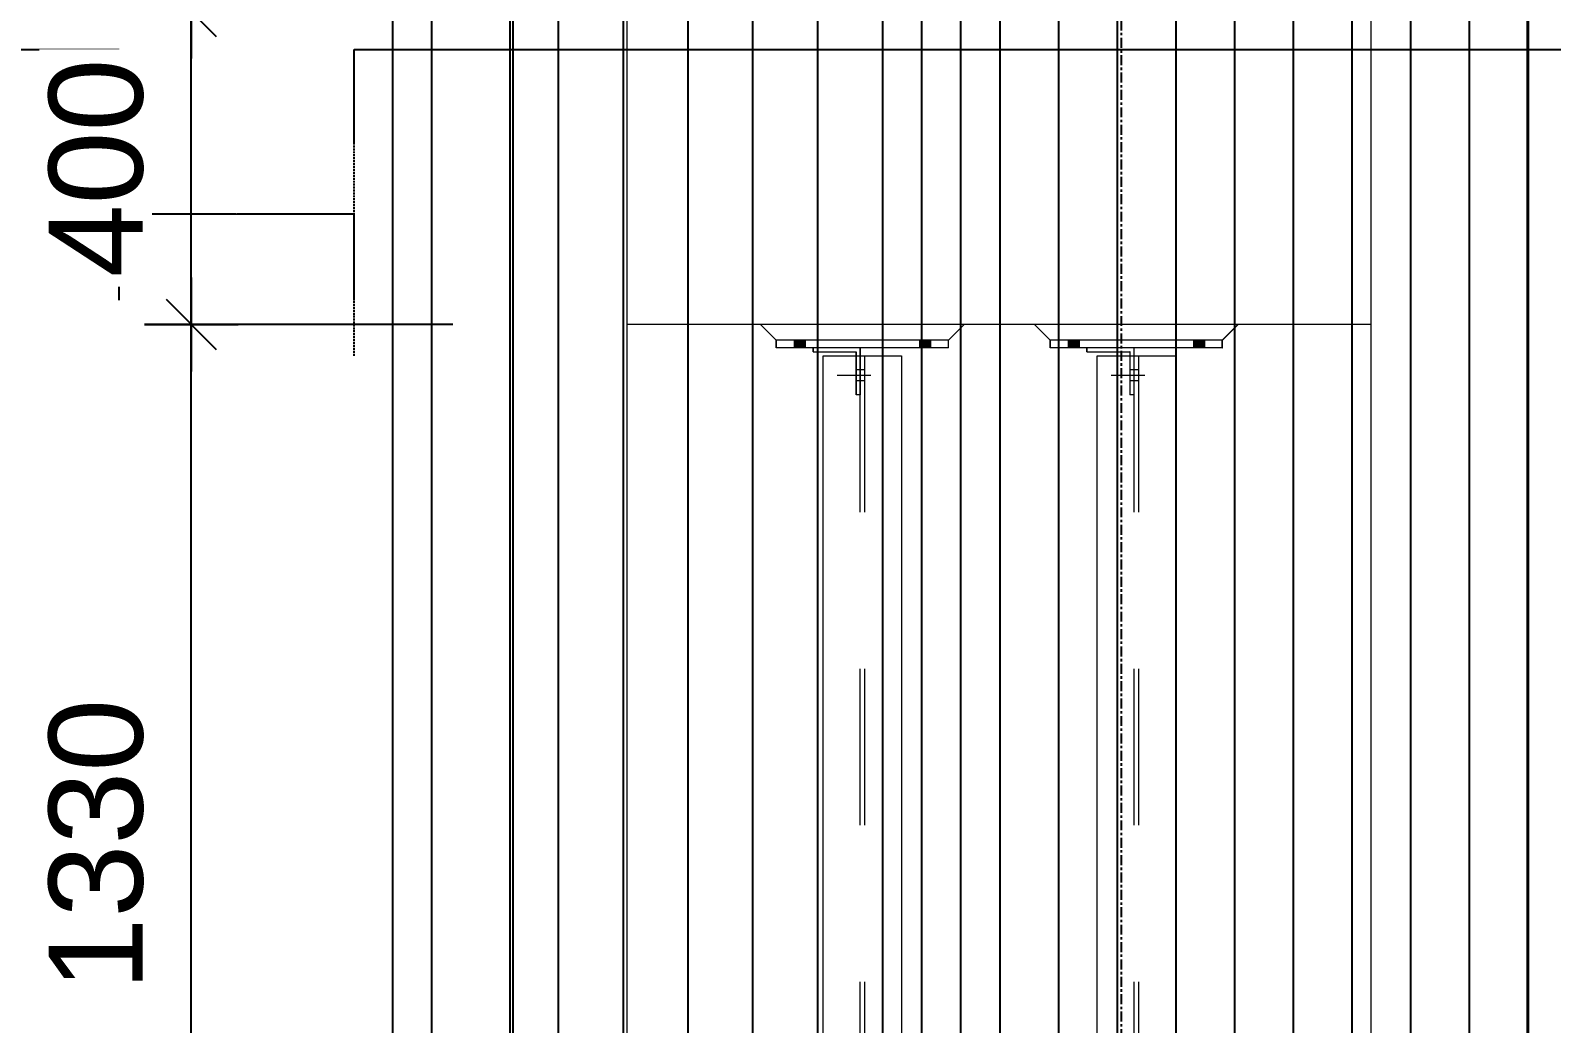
# Model space of a CAD drawing. Header units: millimetres. Extents: x 663313 to 1226001, y 1431724 to 1620898.
# Drawn here: x 1044069 to 1046013, y 1514852 to 1516121 of the extents above; entities that cross this region are included whole.
import ezdxf

# ---------------------------------------------------------------- set-up
doc = ezdxf.new("R2010")
doc.units = ezdxf.units.MM
for name, pattern in [('Grid Line', [22.225, 12.7, -3.175, 3.175, -3.175]), ('HIDDEN', [0.375, 0.25, -0.125]), ('XKITLINE00', [0]), ('XKITLINE02', [4, 2, -2])]:
    doc.linetypes.add(name, pattern=pattern)
doc.layers.add('000 - 0_HIDE_OBJ_FRAMING_DEF_SUB', color=7, linetype='Continuous', plot=False)
for name, color, linetype, lineweight in [('A-FLOR-E', 7, 'Continuous', 9), ('A-GENM', 7, 'Continuous', 9), ('Bolt', 7, 'Continuous', 0), ('Part', 7, 'Continuous', 0)]:
    doc.layers.add(name, color=color, linetype=linetype, lineweight=lineweight)
doc.styles.add('Arial', font='arial.ttf')
doc.dimstyles.new('Dim - 40 - End', dxfattribs={"dimscale": 0.04, "dimtxt": 3, "dimasz": 1, "dimexe": 0, "dimexo": 2.5, "dimgap": 1.5, "dimtad": 1, "dimdec": 0, "dimlfac": 1000, "dimzin": 1, "dimdsep": 46, "dimtxsty": 'Arial', "dimblk": 'END', "dimcen": 0.09, "dimclrd": 7, "dimclre": 7, "dimclrt": 7, "dimadec": 0, "dimazin": 0, "dimtfac": 1, "dimtdec": 0, "dimtix": 1, "dimtofl": 0, "dimtmove": 2, "dimatfit": 3, "dimfxl": 1, "dimtfill": 1, "dimtfillclr": 256, "dimtolj": 1, "dimtzin": 0, "dimarcsym": 0})

# ---------------------------------------------------------------- blocks, each defined once
blk = doc.blocks.new('END')
at = {"color": 7}
for p, q in [((0, 1.5), (0, -1.5)), ((-0.795, -0.795), (0.795, 0.795)), ((1.5, 0), (-1.5, 0))]:
    blk.add_line(p, q, dxfattribs=at)
blk = doc.blocks.new('*D5229')
at = {"layer": '000 - 0_HIDE_OBJ_FRAMING_DEF_SUB', "color": 7, "lineweight": -2, "transparency": 16777216}
for p, q in [((1043932.7, 1515996.7), (1043932.7, 1516096.4)), ((1043932.8, 1516096.4), (1044182.7, 1516096.4)), ((1044182.7, 1515996.7), (1044182.7, 1516096.4))]:
    blk.add_line(p, q, dxfattribs=at)
at = {"layer": 'Defpoints', "color": 7, "transparency": 16777216}
for p in [(1044182.7, 1516096.4), (1043932.7, 1515996.6), (1044182.7, 1515996.6)]:
    blk.add_point(p, dxfattribs=at)
at = {"layer": '000 - 0_HIDE_OBJ_FRAMING_DEF_SUB', "color": 7, "lineweight": -2, "transparency": 16777216, "xscale": 0.04, "yscale": 0.04, "zscale": 0.04, "rotation": 180}
blk.add_blockref('END', (1043932.7, 1516096.4), dxfattribs=at)
at = {"layer": '000 - 0_HIDE_OBJ_FRAMING_DEF_SUB', "color": 7, "lineweight": -2, "transparency": 16777216, "xscale": 0.04, "yscale": 0.04, "zscale": 0.04}
blk.add_blockref('END', (1044182.7, 1516096.4), dxfattribs=at)
at = {"layer": '000 - 0_HIDE_OBJ_FRAMING_DEF_SUB', "color": 7, "transparency": 16777216, "insert": (1044057.7, 1516096.5), "char_height": 0.12, "attachment_point": 5, "style": 'Arial', "bg_fill": 3, "box_fill_scale": 1.1, "bg_fill_color": 256, "bg_fill_true_color": 13158600, "bg_fill_transparency": 0}
blk.add_mtext('\\A1;250000', dxfattribs=at)
blk = doc.blocks.new('*D5230')
at = {"layer": '000 - 0_HIDE_OBJ_FRAMING_DEF_SUB', "color": 7, "lineweight": -2, "transparency": 16777216}
for p, q in [((1044182.7, 1515776), (1044182.7, 1515886.3)), ((1044182.8, 1515886.3), (1044482.7, 1515886.3)), ((1044482.8, 1515776), (1044482.8, 1515886.3))]:
    blk.add_line(p, q, dxfattribs=at)
at = {"layer": 'Defpoints', "color": 7, "transparency": 16777216}
for p in [(1044482.8, 1515886.3), (1044182.7, 1515775.9), (1044482.8, 1515775.9)]:
    blk.add_point(p, dxfattribs=at)
at = {"layer": '000 - 0_HIDE_OBJ_FRAMING_DEF_SUB', "color": 7, "lineweight": -2, "transparency": 16777216, "xscale": 0.04, "yscale": 0.04, "zscale": 0.04, "rotation": 180}
blk.add_blockref('END', (1044182.7, 1515886.3), dxfattribs=at)
at = {"layer": '000 - 0_HIDE_OBJ_FRAMING_DEF_SUB', "color": 7, "lineweight": -2, "transparency": 16777216, "xscale": 0.04, "yscale": 0.04, "zscale": 0.04}
blk.add_blockref('END', (1044482.8, 1515886.3), dxfattribs=at)
at = {"layer": '000 - 0_HIDE_OBJ_FRAMING_DEF_SUB', "color": 7, "transparency": 16777216, "insert": (1044332.8, 1515886.4), "char_height": 0.12, "attachment_point": 5, "style": 'Arial', "bg_fill": 3, "box_fill_scale": 1.1, "bg_fill_color": 256, "bg_fill_true_color": 13158600, "bg_fill_transparency": 0}
blk.add_mtext('\\A1;300002', dxfattribs=at)
blk = doc.blocks.new('*D5231')
at = {"layer": '000 - 0_HIDE_OBJ_FRAMING_DEF_SUB', "color": 7, "lineweight": -2, "transparency": 16777216}
for p, q in [((1044482.8, 1515977), (1044482.8, 1516096.4)), ((1044482.8, 1516096.4), (1046632.5, 1516096.4)), ((1046632.5, 1515977), (1046632.5, 1516096.4))]:
    blk.add_line(p, q, dxfattribs=at)
at = {"layer": 'Defpoints', "color": 7, "transparency": 16777216}
for p in [(1046632.5, 1516096.4), (1044482.8, 1515976.9), (1046632.5, 1515976.9)]:
    blk.add_point(p, dxfattribs=at)
at = {"layer": '000 - 0_HIDE_OBJ_FRAMING_DEF_SUB', "color": 7, "lineweight": -2, "transparency": 16777216, "xscale": 0.04, "yscale": 0.04, "zscale": 0.04, "rotation": 180}
blk.add_blockref('END', (1044482.8, 1516096.4), dxfattribs=at)
at = {"layer": '000 - 0_HIDE_OBJ_FRAMING_DEF_SUB', "color": 7, "lineweight": -2, "transparency": 16777216, "xscale": 0.04, "yscale": 0.04, "zscale": 0.04}
blk.add_blockref('END', (1046632.5, 1516096.4), dxfattribs=at)
at = {"layer": '000 - 0_HIDE_OBJ_FRAMING_DEF_SUB', "color": 7, "transparency": 16777216, "insert": (1045557.6, 1516096.5), "char_height": 0.12, "attachment_point": 5, "style": 'Arial', "bg_fill": 3, "box_fill_scale": 1.1, "bg_fill_color": 256, "bg_fill_true_color": 13158600, "bg_fill_transparency": 0}
blk.add_mtext('\\A1;2149738', dxfattribs=at)
blk = doc.blocks.new('GM_Louver Grill Vertical Z1 - Z Profile-V256-ENT 4 ELE-2 sheet')
at = {"layer": '000 - 0_HIDE_OBJ_FRAMING_DEF_SUB', "color": 7}
blk.add_line((-142238.2, 105670), (-142238.2, 110050), dxfattribs=at)
blk = doc.blocks.new('5')
at = {"layer": '000 - 0_HIDE_OBJ_FRAMING_DEF_SUB', "color": 7}
for p, q in [((1849149.8, 110050), (1849149.8, 105670)), ((1849726.1, 105670), (1849726.1, 110050)), ((1849826.1, 105670), (1849826.1, 110050))]:
    blk.add_line(p, q, dxfattribs=at)
for points in [[(1849776.1, 110050), (1849099.8, 110050), (1849099.8, 105670), (1849776.1, 105670)], [(1849776.1, 110050), (1851276.1, 110050), (1851276.1, 105670), (1849776.1, 105670)]]:
    blk.add_lwpolyline(points, close=True, dxfattribs=at)
at = {"layer": 'A-GENM', "color": 7}
for p in [(1991550.2, 0), (1991633, 0), (1991715.8, 0), (1991798.6, 0), (1991881.5, 0), (1992114.3, 0), (1992189.3, 0), (1992264.3, 0), (1992339.3, 0), (1992414.3, 0), (1992489.3, 0), (1992564.3, 0), (1992639.3, 0), (1992714.3, 0), (1992789.3, 0)]:
    blk.add_blockref('GM_Louver Grill Vertical Z1 - Z Profile-V256-ENT 4 ELE-2 sheet', p, dxfattribs=at)
blk = doc.blocks.new('*A15713468')
at = {"layer": 'Bolt'}
for points in [[(268.126, 166.192), (268.126, 166.125), (268.032, 166.125), (268.032, 166.192)], [(269.192, 166.192), (269.192, 166.125), (269.099, 166.125), (269.099, 166.192)]]:
    blk.add_hatch(color=7, dxfattribs=at).paths.add_polyline_path(points, flags=17)
at = {"layer": 'Bolt', "color": 7, "linetype": 'XKITLINE00', "lineweight": 0}
for p, q in [((268.032, 166.192), (268.032, 166.125)), ((268.079, 166.192), (268.079, 166.125)), ((268.126, 166.192), (268.126, 166.125)), ((269.099, 166.192), (269.099, 166.125)), ((269.146, 166.192), (269.146, 166.125)), ((269.192, 166.192), (269.192, 166.125))]:
    blk.add_line(p, q, dxfattribs=at)
blk = doc.blocks.new('*A15723469')
at = {"layer": 'Bolt', "color": 7, "linetype": 'XKITLINE02', "lineweight": 0}
for p, q in [((268.685063, 165.891804), (268.39893, 165.891804)), ((268.592358, 165.938471), (268.559025, 165.938471)), ((268.632297, 165.938471), (268.592297, 165.938471)), ((268.592168, 165.845138), (268.558835, 165.845138)), ((268.632229, 165.845138), (268.592229, 165.845138))]:
    blk.add_line(p, q, dxfattribs=at)
blk = doc.blocks.new('*A15733470')
at = {"layer": 'Part', "color": 7, "linetype": 'XKITLINE00', "lineweight": 0}
for p, q in [((268.192117, 166.125138), (268.192117, 166.091804)), ((268.592117, 166.125138), (268.592117, 166.058471)), ((268.59241, 166.125138), (268.59241, 166.058471)), ((268.192117, 166.091804), (268.558784, 166.091804)), ((268.558784, 166.091804), (268.558784, 166.058471))]:
    blk.add_line(p, q, dxfattribs=at)
at = {"layer": 'Part', "color": 7, "linetype": 'XKITLINE02', "lineweight": 0}
for p, q in [((268.59241, 166.125138), (268.192117, 166.125138)), ((268.19241, 166.091804), (268.19241, 166.125138)), ((268.559076, 166.091804), (268.558784, 166.091804)), ((268.558784, 166.058471), (268.558784, 165.725138)), ((268.559076, 165.725138), (268.559076, 166.091804)), ((268.592117, 166.058471), (268.592117, 165.725138)), ((268.59241, 166.058471), (268.59241, 165.725138)), ((268.59241, 165.725138), (268.558784, 165.725138))]:
    blk.add_line(p, q, dxfattribs=at)
blk = doc.blocks.new('*A15743471')
at = {"layer": 'Part', "color": 7, "linetype": 'XKITLINE00', "lineweight": 0}
for p, q in [((267.878662, 166.191804), (267.745231, 166.325138)), ((269.478564, 166.325138), (267.745231, 166.325138)), ((269.345328, 166.191804), (269.478564, 166.325138)), ((269.345865, 166.191804), (269.479296, 166.325138)), ((269.478564, 166.325138), (269.478819, 166.325138)), ((269.345328, 166.191804), (267.878662, 166.191804)), ((269.345865, 166.191804), (269.345328, 166.191804))]:
    blk.add_line(p, q, dxfattribs=at)
at = {"layer": 'Part', "color": 7, "linetype": 'XKITLINE02', "lineweight": 0}
for p, q in [((267.745963, 166.325138), (267.879198, 166.191804)), ((269.479296, 166.325138), (269.478564, 166.325138)), ((269.478819, 166.325138), (269.479296, 166.325138)), ((267.879198, 166.191804), (267.878662, 166.191804))]:
    blk.add_line(p, q, dxfattribs=at)
blk = doc.blocks.new('*A15753472')
at = {"layer": 'Part', "color": 7, "linetype": 'XKITLINE00', "lineweight": 0}
for p, q in [((269.345328, 166.191804), (267.878662, 166.191804)), ((267.878662, 166.191804), (267.878662, 166.125138)), ((269.345328, 166.125138), (267.878662, 166.125138)), ((269.345865, 166.191804), (269.345328, 166.191804)), ((269.345328, 166.191804), (269.345865, 166.191804)), ((269.345328, 166.125138), (269.345328, 166.191804)), ((269.345328, 166.125138), (269.345865, 166.125138)), ((269.345865, 166.125138), (269.345328, 166.125138)), ((269.345865, 166.125138), (269.345865, 166.191804))]:
    blk.add_line(p, q, dxfattribs=at)
at = {"layer": 'Part', "color": 7, "linetype": 'XKITLINE02', "lineweight": 0}
blk.add_line((267.879198, 166.125138), (267.879198, 166.191804), dxfattribs=at)
blk = doc.blocks.new('*A15763473')
at = {"layer": 'Bolt'}
for points in [[(270.459, 166.192), (270.459, 166.125), (270.366, 166.125), (270.366, 166.192)], [(271.526, 166.192), (271.526, 166.125), (271.432, 166.125), (271.432, 166.192)]]:
    blk.add_hatch(color=7, dxfattribs=at).paths.add_polyline_path(points, flags=17)
at = {"layer": 'Bolt', "color": 7, "linetype": 'XKITLINE00', "lineweight": 0}
for p, q in [((270.366, 166.192), (270.366, 166.125)), ((270.412, 166.192), (270.412, 166.125)), ((270.459, 166.192), (270.459, 166.125)), ((271.432, 166.192), (271.432, 166.125)), ((271.479, 166.192), (271.479, 166.125)), ((271.526, 166.192), (271.526, 166.125))]:
    blk.add_line(p, q, dxfattribs=at)
blk = doc.blocks.new('*A15773474')
at = {"layer": 'Bolt', "color": 7, "linetype": 'XKITLINE02', "lineweight": 0}
for p, q in [((271.018396, 165.891804), (270.732263, 165.891804)), ((270.925691, 165.938471), (270.892358, 165.938471)), ((270.96563, 165.938471), (270.92563, 165.938471)), ((270.925501, 165.845138), (270.892168, 165.845138)), ((270.965562, 165.845138), (270.925562, 165.845138))]:
    blk.add_line(p, q, dxfattribs=at)
blk = doc.blocks.new('*A15783475')
at = {"layer": 'Part', "color": 7, "linetype": 'XKITLINE00', "lineweight": 0}
for p, q in [((270.52545, 166.125138), (270.52545, 166.091804)), ((270.92545, 166.125138), (270.92545, 166.058471)), ((270.925742, 166.125138), (270.925742, 166.058471)), ((270.52545, 166.091804), (270.892116, 166.091804)), ((270.892116, 166.091804), (270.892116, 166.058471))]:
    blk.add_line(p, q, dxfattribs=at)
at = {"layer": 'Part', "color": 7, "linetype": 'XKITLINE02', "lineweight": 0}
for p, q in [((270.925742, 166.125138), (270.52545, 166.125138)), ((270.525742, 166.091804), (270.525742, 166.125138)), ((270.892409, 166.091804), (270.892116, 166.091804)), ((270.892116, 166.058471), (270.892116, 165.725138)), ((270.892409, 165.725138), (270.892409, 166.091804)), ((270.92545, 166.058471), (270.92545, 165.725138)), ((270.925742, 166.058471), (270.925742, 165.725138)), ((270.925742, 165.725138), (270.892116, 165.725138))]:
    blk.add_line(p, q, dxfattribs=at)
blk = doc.blocks.new('*A15793476')
at = {"layer": 'Part', "color": 7, "linetype": 'XKITLINE00', "lineweight": 0}
for p, q in [((270.211995, 166.191804), (270.078564, 166.325138)), ((271.811897, 166.325138), (270.078564, 166.325138)), ((271.678661, 166.191804), (271.811897, 166.325138)), ((271.812628, 166.325138), (271.679197, 166.191804)), ((271.811897, 166.325138), (271.812152, 166.325138)), ((271.678661, 166.191804), (270.211995, 166.191804)), ((271.679197, 166.191804), (271.678661, 166.191804))]:
    blk.add_line(p, q, dxfattribs=at)
at = {"layer": 'Part', "color": 7, "linetype": 'XKITLINE02', "lineweight": 0}
for p, q in [((270.079295, 166.325138), (270.212531, 166.191804)), ((271.812628, 166.325138), (271.811897, 166.325138)), ((271.812152, 166.325138), (271.812628, 166.325138)), ((270.212531, 166.191804), (270.211995, 166.191804))]:
    blk.add_line(p, q, dxfattribs=at)
blk = doc.blocks.new('*A15803477')
at = {"layer": 'Part', "color": 7, "linetype": 'XKITLINE00', "lineweight": 0}
for p, q in [((271.678661, 166.191804), (270.211995, 166.191804)), ((270.211995, 166.191804), (270.211995, 166.125138)), ((271.678661, 166.125138), (270.211995, 166.125138)), ((271.679197, 166.191804), (271.678661, 166.191804)), ((271.678661, 166.191804), (271.679197, 166.191804)), ((271.678661, 166.125138), (271.678661, 166.191804)), ((271.678661, 166.125138), (271.679197, 166.125138)), ((271.679197, 166.125138), (271.678661, 166.125138)), ((271.679197, 166.125138), (271.679197, 166.191804))]:
    blk.add_line(p, q, dxfattribs=at)
at = {"layer": 'Part', "color": 7, "linetype": 'XKITLINE02', "lineweight": 0}
blk.add_line((270.212531, 166.125138), (270.212531, 166.191804), dxfattribs=at)
blk = doc.blocks.new('*A28393258')
at = {"layer": 'Part', "color": 7, "linetype": 'XKITLINE00', "lineweight": 0}
for p, q in [((285.979566, 90.984542), (285.979566, 103.584542)), ((285.979566, 103.584542), (286.979566, 103.584542)), ((286.979566, 103.584542), (286.979566, 90.984542)), ((285.979566, 90.274542), (285.979566, 86.484542)), ((286.979566, 90.274542), (286.979566, 86.484542)), ((285.979566, 86.484542), (286.979566, 86.484542))]:
    blk.add_line(p, q, dxfattribs=at)
at = {"layer": 'Part', "color": 7, "linetype": 'XKITLINE02', "lineweight": 0}
for p, q in [((286.449566, 103.584542), (286.449566, 86.484542)), ((286.509566, 103.584542), (286.509566, 86.484542)), ((285.979566, 90.984542), (285.979566, 90.274542)), ((286.979566, 90.984542), (286.979566, 90.274542))]:
    blk.add_line(p, q, dxfattribs=at)
blk = doc.blocks.new('*D5135')
at = {"layer": '000 - 0_HIDE_OBJ_FRAMING_DEF_SUB', "color": 7, "lineweight": -2, "transparency": 16777216}
for p, q in [((12.6615, 1.79), (12.3272, 1.79)), ((12.3272, 0.5005), (12.3272, 1.75)), ((12.3146, 0.4605), (12.3272, 0.4605))]:
    blk.add_line(p, q, dxfattribs=at)
at = {"layer": 'Defpoints', "color": 7, "transparency": 16777216}
for p in [(12.3272, 1.79), (12.7615, 1.79), (12.4146, 0.4605)]:
    blk.add_point(p, dxfattribs=at)
at = {"layer": '000 - 0_HIDE_OBJ_FRAMING_DEF_SUB', "color": 7, "lineweight": -2, "transparency": 16777216, "xscale": 0.04, "yscale": 0.04, "zscale": 0.04}
for p, rotation in [((12.3272, 1.79), 90), ((12.3272, 0.4605), 270)]:
    blk.add_blockref('END', p, dxfattribs=dict(at, rotation=rotation))
at = {"layer": '000 - 0_HIDE_OBJ_FRAMING_DEF_SUB', "color": 7, "transparency": 16777216, "insert": (12.2059, 1.1252), "char_height": 0.12, "attachment_point": 5, "rotation": 90, "style": 'Arial', "bg_fill": 3, "box_fill_scale": 1.1, "bg_fill_color": 256, "bg_fill_true_color": 13158600, "bg_fill_transparency": 0}
blk.add_mtext('\\A1;1330', dxfattribs=at)
blk = doc.blocks.new('*D5136')
at = {"layer": '000 - 0_HIDE_OBJ_FRAMING_DEF_SUB', "color": 7, "lineweight": -2, "transparency": 16777216}
for p, q in [((12.6665, 2.19), (12.3272, 2.19)), ((12.3272, 1.83), (12.3272, 2.15)), ((12.6615, 1.79), (12.3272, 1.79))]:
    blk.add_line(p, q, dxfattribs=at)
at = {"layer": 'Defpoints', "color": 7, "transparency": 16777216}
for p in [(12.3272, 2.19), (12.7665, 2.19), (12.7615, 1.79)]:
    blk.add_point(p, dxfattribs=at)
at = {"layer": '000 - 0_HIDE_OBJ_FRAMING_DEF_SUB', "color": 7, "lineweight": -2, "transparency": 16777216, "xscale": 0.04, "yscale": 0.04, "zscale": 0.04}
for p, rotation in [((12.3272, 2.19), 90), ((12.3272, 1.79), 270)]:
    blk.add_blockref('END', p, dxfattribs=dict(at, rotation=rotation))
at = {"layer": '000 - 0_HIDE_OBJ_FRAMING_DEF_SUB', "color": 7, "transparency": 16777216, "insert": (12.2059, 1.99), "char_height": 0.12, "attachment_point": 5, "rotation": 90, "style": 'Arial', "bg_fill": 3, "box_fill_scale": 1.1, "bg_fill_color": 256, "bg_fill_true_color": 13158600, "bg_fill_transparency": 0}
blk.add_mtext('\\A1;400', dxfattribs=at)
blk = doc.blocks.new('*D5137')
at = {"layer": '000 - 0_HIDE_OBJ_FRAMING_DEF_SUB', "color": 7, "lineweight": -2, "transparency": 16777216}
for p, q in [((12.6665, 3.1), (12.3272, 3.1)), ((12.3272, 2.23), (12.3272, 3.06)), ((12.6665, 2.19), (12.3272, 2.19))]:
    blk.add_line(p, q, dxfattribs=at)
at = {"layer": 'Defpoints', "color": 7, "transparency": 16777216}
for p in [(12.3272, 3.1), (12.7665, 3.1), (12.7665, 2.19)]:
    blk.add_point(p, dxfattribs=at)
at = {"layer": '000 - 0_HIDE_OBJ_FRAMING_DEF_SUB', "color": 7, "lineweight": -2, "transparency": 16777216, "xscale": 0.04, "yscale": 0.04, "zscale": 0.04}
for p, rotation in [((12.3272, 3.1), 90), ((12.3272, 2.19), 270)]:
    blk.add_blockref('END', p, dxfattribs=dict(at, rotation=rotation))
at = {"layer": '000 - 0_HIDE_OBJ_FRAMING_DEF_SUB', "color": 7, "transparency": 16777216, "insert": (12.2059, 2.645), "char_height": 0.12, "attachment_point": 5, "rotation": 90, "style": 'Arial', "bg_fill": 3, "box_fill_scale": 1.1, "bg_fill_color": 256, "bg_fill_true_color": 13158600, "bg_fill_transparency": 0}
blk.add_mtext('\\A1;910', dxfattribs=at)
blk = doc.blocks.new('A$Cc1931124')
at = {"layer": '000 - 0_HIDE_OBJ_FRAMING_DEF_SUB', "color": 7, "linetype": 'Grid Line'}
for p, q in [((12.7343, 9.6361), (12.7343, -1.8694)), ((14.0343, 9.6361), (14.0343, -1.8694))]:
    blk.add_line(p, q, dxfattribs=at)
at = {"layer": 'A-FLOR-E', "color": 7, "linetype": 'HIDDEN', "ltscale": 20}
for points in [[(12.8843, 0), (12.8843, 3.5), (12.5843, 3.5), (12.5843, 0)], [(14.2343, 0), (14.2343, 3.5), (13.8343, 3.5), (13.8343, 0)], [(13.8343, 1.79), (12.8843, 1.79)]]:
    blk.add_lwpolyline(points, dxfattribs=at)
at = {"color": 7, "lineweight": 0}
for name, p, xscale, yscale, zscale in [('*A15743471', (-27.1072, -23.1588), 0.15, 0.15, 0.15), ('*A15793476', (-27.1072, -23.1588), 0.15, 0.15, 0.15), ('*A15753472', (-27.1072, -23.1588), 0.15, 0.15, 0.15), ('*A15713468', (-27.1072, -23.1588), 0.15, 0.15, 0.15), ('*A15803477', (-27.1072, -23.1588), 0.15, 0.15, 0.15), ('*A15763473', (-27.1072, -23.1588), 0.15, 0.15, 0.15), ('*A15733470', (-27.1072, -23.1588), 0.15, 0.15, 0.15), ('*A28393258', (-15.4634, -8.6085), 0.1, 0.1, 0.1), ('*A15783475', (-27.1072, -23.1588), 0.15, 0.15, 0.15), ('*A28393258', (-15.1134, -8.6085), 0.1, 0.1, 0.1), ('*A15723469', (-27.1072, -23.1588), 0.15, 0.15, 0.15), ('*A15773474', (-27.1072, -23.1588), 0.15, 0.15, 0.15)]:
    blk.add_blockref(name, p, dxfattribs=dict(at, xscale=xscale, yscale=yscale, zscale=zscale))
at = {"layer": '000 - 0_HIDE_OBJ_FRAMING_DEF_SUB', "color": 7}
for name, p, xscale, yscale, zscale in [('5', (-1836.5155, -106.35), 0.001, 0.001, 0.001), ('GM_Louver Grill Vertical Z1 - Z Profile-V256-ENT 4 ELE-2 sheet', (154.9768, -106.35), 0.001000000000000001, 0.001000000000000001, 0.001000000000000001)]:
    blk.add_blockref(name, p, dxfattribs=dict(at, xscale=xscale, yscale=yscale, zscale=zscale))
dim = blk.add_linear_dim(base=(12.32720665, 1.79), p1=(12.41455942, 0.46049998), p2=(12.76150251, 1.79), angle=90, dimstyle='Dim - 40 - End', override={"dimclrd": 7, "dimclre": 7, "dimclrt": 7}, dxfattribs=at)
dim.commit()
dim.dimension.update_dxf_attribs({"geometry": '*D5135', "text_midpoint": (12.20589697, 1.12524999)})
dim = blk.add_linear_dim(base=(12.3272, 2.19), p1=(12.7615, 1.79), p2=(12.7665, 2.19), angle=90, dimstyle='Dim - 40 - End', override={"dimclrd": 7, "dimclre": 7, "dimclrt": 7}, dxfattribs=at)
dim.commit()
dim.dimension.update_dxf_attribs({"geometry": '*D5136', "text_midpoint": (12.2059, 1.99)})
dim = blk.add_linear_dim(base=(12.3272, 3.1), p1=(12.7665, 2.19), p2=(12.7665, 3.1), angle=90, dimstyle='Dim - 40 - End', override={"dimclrd": 7, "dimclre": 7, "dimclrt": 7}, dxfattribs=at)
dim.commit()
dim.dimension.update_dxf_attribs({"geometry": '*D5137', "text_midpoint": (12.2059, 2.645)})

msp = doc.modelspace()

# ---------------------------------------------------------------- linework, layer by layer
at = {"layer": '000 - 0_HIDE_OBJ_FRAMING_DEF_SUB', "color": 7, "linetype": 'Grid Line'}
msp.add_line((1045462.7487, 1523801.2017), (1045462.7487, 1512183.0874), dxfattribs=at)
at = {"layer": '000 - 0_HIDE_OBJ_FRAMING_DEF_SUB', "color": 7, "linetype": 'HIDDEN', "ltscale": 10}
msp.add_line((1044482.7522, 1515705.0011), (1044482.7522, 1516064.4981), dxfattribs=at)

# ---------------------------------------------------------------- dimensions: what is measured, and where the dimension line sits
at = {"layer": '000 - 0_HIDE_OBJ_FRAMING_DEF_SUB', "color": 7}
dim = msp.add_linear_dim(base=(1044182.7498, 1516096.3986), p1=(1043932.7498, 1515996.6266), p2=(1044182.7498, 1515996.6268), dimstyle='Dim - 40 - End', override={"dimclrd": 7, "dimclre": 7, "dimclrt": 7}, dxfattribs=at)
dim.commit()
dim.dimension.update_dxf_attribs({"geometry": '*D5229', "text_midpoint": (1044057.7498, 1516096.5199)})

# ---------------------------------------------------------------- next in the draw order: dimensions: what is measured, and where the dimension line sits
for base, p1, p2, picture, middle in [((1046632.4903, 1516096.3986), (1044482.7522, 1515976.8561), (1046632.4903, 1515976.8561), '*D5231', (1045557.6212, 1516096.5199)), ((1044482.7522, 1515886.2954), (1044182.7498, 1515775.8957), (1044482.7522, 1515775.8957), '*D5230', (1044332.751, 1515886.4167))]:
    dim = msp.add_linear_dim(base=base, p1=p1, p2=p2, dimstyle='Dim - 40 - End', override={"dimclrd": 7, "dimclre": 7, "dimclrt": 7}, dxfattribs=at)
    dim.commit()
    dim.dimension.update_dxf_attribs({"geometry": picture, "text_midpoint": middle})

# ---------------------------------------------------------------- next in the draw order: block references
at = {"color": 7, "xscale": 1000, "yscale": 1000, "zscale": 1000}
msp.add_blockref('A$Cc1931124', (1031947.568, 1513955.0011), dxfattribs=at)

doc.saveas('drawing.dxf')
